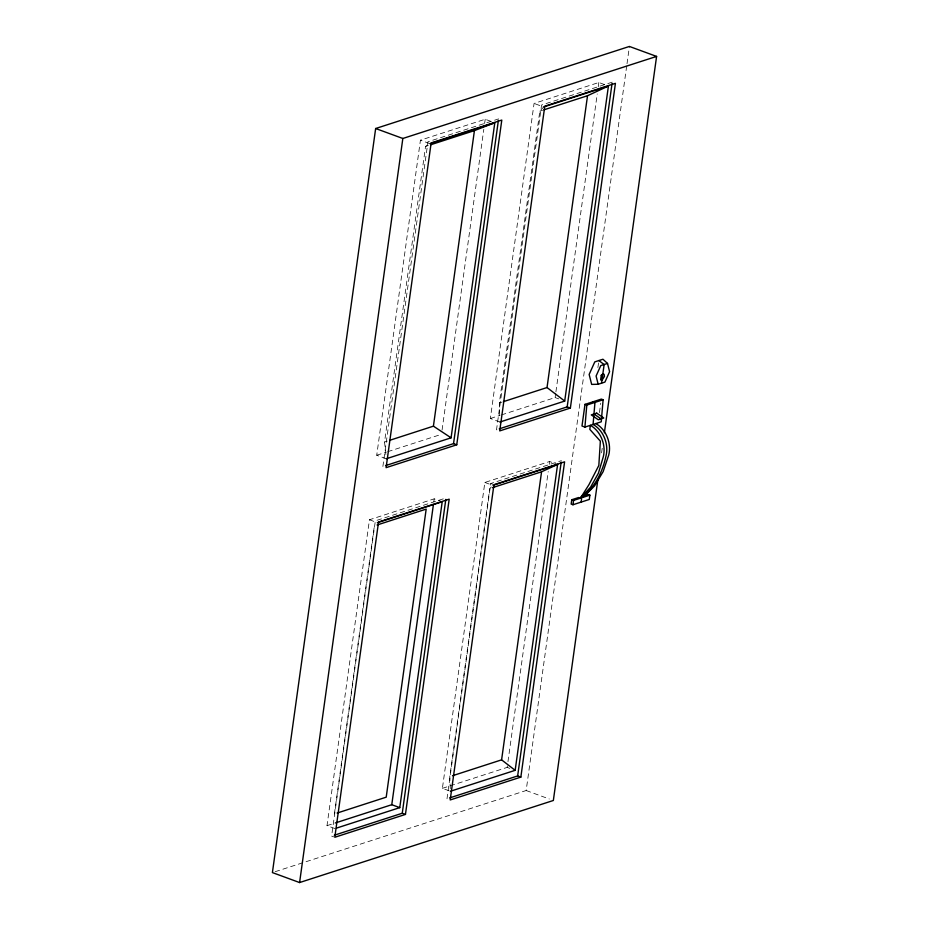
<?xml version="1.0" encoding="UTF-8"?>
<svg xmlns="http://www.w3.org/2000/svg" width="929" height="929" viewBox="0 0 929 929"><rect width="100%" height="100%" fill="white"/><g stroke="black" fill="none" stroke-linecap="round" stroke-linejoin="round"><path stroke-width="0.7" stroke-dasharray="4.64 3.48" d="M386.313 458.763L376.721 455.256L420.442 140.186L485.205 119.249L493.601 122.326M334.997 828.587L327.008 825.66L369.452 519.764L434.215 498.827L440.869 501.265M385.872 454.571L384.548 441.972L425.563 146.41L430.034 143.705L420.442 140.186M334.394 813.932L374.364 525.872M382.887 466.486L427.955 141.754L498.606 118.9M442.076 430.011L483.812 129.27M484.601 123.545L485.205 119.249M433.808 501.695L434.215 498.827M499.941 422.021L490.349 418.503L534.07 103.444L598.833 82.495L607.229 85.573M449.067 790.776L442.401 788.338L484.845 482.453L549.608 461.504L557.597 464.442M499.732 415.217L499.349 402.965L539.83 111.155L543.662 106.963L534.07 103.444M447 798.777L490.744 483.51L561.395 460.656M501.37 414.938L555.112 397.566L555.716 393.269M555.914 391.829L597.242 93.957M598.241 86.792L598.833 82.495M442.401 788.338L507.164 767.389L507.757 763.081M507.966 761.652L548.215 471.56M549.213 464.384L549.608 461.504M275.17 871.692L526.162 790.521L626.82 65.123M627.017 63.683L629.409 46.45M597.893 367.594L598.671 361.962M599.437 412.627L600.749 403.163M601.574 452.876L602.375 447.128M491.302 486.97L489.757 488.549L449.787 776.609L450.344 789.94M612.234 82.158L541.584 105.012L496.527 429.732L498.652 430.51M425.563 146.41L428.281 145.528M539.83 111.155L542.559 110.272M499.349 402.965L502.066 402.083M384.548 441.972L387.265 441.101M376.721 455.256L386.371 452.133M387.741 451.691L441.484 434.307M490.349 418.503L499.999 415.391M443.284 498.861L375.351 520.832L331.607 836.1L333.732 836.878M327.008 825.66L333.894 823.431M555.112 397.566L558.712 398.878M490.744 483.51L492.881 484.288M484.845 482.453L492.834 485.379M369.452 519.764L377.441 522.702M507.164 767.389L509.824 768.376M526.162 790.521L549.271 798.998"/><path stroke-width="1.39" d="M584.922 427.085L586.803 405.044L603.118 399.76L601.237 421.812L584.922 427.085L581.995 426.016L584.991 404.382L601.318 399.098L603.118 399.76M604.373 432.763L656.594 56.414L629.409 46.45L375.653 128.516L272.406 872.586L299.591 882.55L553.347 800.484L597.986 478.725M299.591 882.55L402.838 138.479L656.594 56.414M389.983 440.218L433.413 426.167L474.429 130.606L494.797 122.767L451.076 437.826L386.313 458.763M335.276 822.978L391.771 804.711L433.413 504.575M336.379 828.145L399.76 807.638L442.204 501.753L377.441 522.702M334.324 835.217L402.257 813.247L445.804 499.407M385.605 465.603L453.538 443.632L498.397 120.34M405.45 814.419L449.195 499.152L378.544 522.005L334.8 837.273L405.45 814.419L402.257 813.247M456.743 444.805L501.799 120.073L431.149 142.927L386.092 467.659L456.743 444.805L453.538 443.632M564.704 401.073L547.03 387.544L587.523 95.733L608.425 86.014L564.704 401.073L499.941 422.021M515.154 770.327L501.602 759.852L541.572 471.793L557.597 464.442L515.154 770.327L450.391 791.264M499.245 428.85L567.178 406.89L612.037 83.598M449.717 797.895L517.65 775.936L561.197 462.096M570.371 408.063L615.428 83.331L544.777 106.173L499.721 430.905L570.371 408.063L567.178 406.89M520.844 777.108L564.6 461.829L493.949 484.683L450.193 799.95L520.844 777.108L517.65 775.936M571.765 499.744L573.565 500.406L580.37 498.211L588.916 484.752L598.833 465.475L600.355 441.182L589.81 429.361L590.356 425.331A24.409 19.184 72.1 0 1 603.293 456.801L598.427 473.14L590.565 487.202L580.37 498.211L578.558 497.549L571.765 499.744L571.161 504.087L572.972 504.749L589.288 499.465L589.892 495.134L588.08 494.472L581.275 496.667M572.972 504.749L573.565 500.406M581.124 502.113L581.728 497.77A87.175 68.537 72.1 0 0 606.01 455.93A24.409 19.184 72.1 0 0 593.074 424.448L594.966 402.408L593.155 401.734M601.551 383.178L604.14 364.528L598.868 360.557M430.034 143.705L494.797 122.767M543.662 106.963L608.425 86.014M430.986 144.657L474.429 130.606M543.918 109.831L587.523 95.733M607.52 363.436L600.761 365.62L596.093 376.036L598.171 384.269L604.93 382.086L609.598 371.67L607.52 363.436L602.944 359.233L594.792 361.88L589.149 374.457L591.657 384.397L598.171 384.269M503.437 401.642L547.03 387.544M494.216 484.938L557.597 464.442M377.093 524.99L426.179 509.115L386.209 797.175L337.122 813.049M492.486 487.667L541.572 471.793M589.892 495.134L583.087 497.329L594.56 485.902L603.142 471.618L608.727 455.047A24.409 19.184 72.1 0 0 595.803 423.566M452.516 775.727L501.602 759.852M375.653 128.516L402.838 138.479M584.991 404.382L586.803 405.044M391.771 804.711L399.76 807.638M433.413 426.167L451.076 437.826M593.968 414.009L601.051 418.886M602.038 377.313L601.737 379.473L602.724 377.093L602.038 377.313M601.272 375.27L600.633 379.868L601.946 380.356L604.431 376.442L604.152 374.341L602.84 373.853L601.272 375.27M596.697 413.126L591.25 414.891L598.334 419.769L603.78 418.004L596.697 413.126"/></g></svg>
